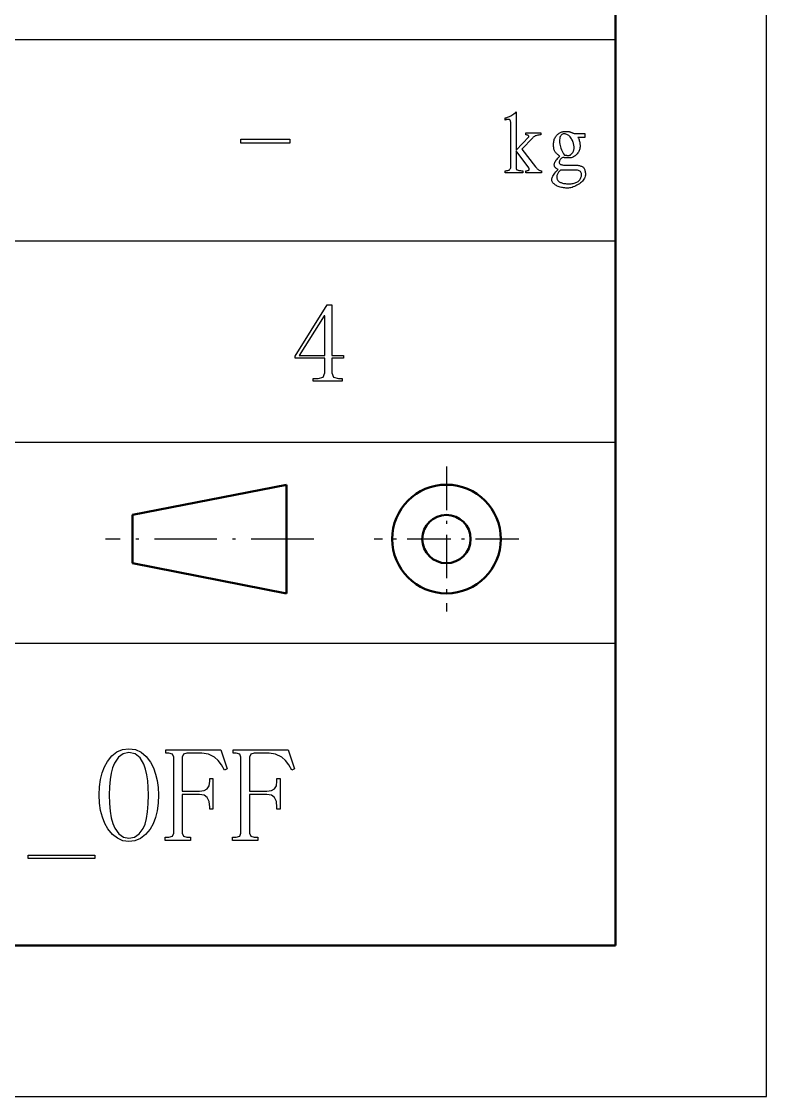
# Model space of a CAD drawing. Extents: x 0 to 420, y 0 to 297.
# Drawn here: x 395.31 to 420, y 0 to 35.61 of the extents above; entities that cross this region are included whole.
import ezdxf

# ---------------------------------------------------------------- set-up
doc = ezdxf.new("R2010")
doc.units = 0
doc.linetypes.add('DASHDOT', pattern=[18.5, 12, -3, 0.5, -3])

msp = doc.modelspace()

# ---------------------------------------------------------------- linework, layer by layer
at = {"color": 7, "lineweight": 25}
for p, q in [((420, 0), (420, 297)), ((415, 35), (235, 35)), ((415, 28.33), (363, 28.33)), ((415, 21.66), (363, 21.66)), ((415, 15), (303, 15)), ((0, 0), (420, 0))]:
    msp.add_line(p, q, dxfattribs=at)
at = {"color": 7, "lineweight": 50}
for p, q in [((415, 5), (415, 292)), ((415, 5), (25, 5)), ((235, 5), (415, 5)), ((235, 5), (415, 5)), ((235, 5), (415, 5)), ((235, 5), (415, 5)), ((235, 5), (415, 5)), ((235, 5), (415, 5)), ((235, 5), (415, 5))]:
    msp.add_line(p, q, dxfattribs=at)
at = {"color": 7, "linetype": 'DASHDOT', "lineweight": 25, "ltscale": 0.12}
for p, q in [((409.394, 20.864), (409.394, 16.064)), ((411.794, 18.464), (406.994, 18.464))]:
    msp.add_line(p, q, dxfattribs=at)
at = {"color": 7, "lineweight": 50, "ltscale": 0.129928}
for p, q in [((404.094, 20.264), (398.994, 19.264)), ((398.994, 17.664), (404.094, 16.664))]:
    msp.add_line(p, q, dxfattribs=at)
at = {"color": 7, "lineweight": 50, "ltscale": 0.09}
msp.add_line((404.094, 16.664), (404.094, 20.264), dxfattribs=at)
at = {"color": 7, "lineweight": 50, "ltscale": 0.04}
msp.add_line((398.994, 19.264), (398.994, 17.664), dxfattribs=at)
at = {"color": 7, "linetype": 'DASHDOT', "lineweight": 25, "ltscale": 0.1725}
msp.add_line((404.994, 18.464), (398.094, 18.464), dxfattribs=at)
at = {"color": 7, "lineweight": 25}
for points in [[(412.123, 31.789), (412.122, 31.8), (412.119, 31.81), (412.114, 31.819), (412.108, 31.826), (412.099, 31.833), (412.089, 31.838), (412.077, 31.842), (412.063, 31.845), (412.047, 31.847), (412.029, 31.847), (412.029, 31.918), (412.521, 31.918), (412.521, 31.847), (412.485, 31.847), (412.451, 31.844), (412.418, 31.839), (412.388, 31.832), (412.36, 31.824), (412.334, 31.814), (412.311, 31.802), (412.289, 31.787), (412.269, 31.772), (412.252, 31.754), (411.889, 31.379), (412.346, 30.793), (412.364, 30.768), (412.384, 30.746), (412.403, 30.727), (412.422, 30.71), (412.442, 30.696), (412.462, 30.685), (412.483, 30.676), (412.503, 30.669), (412.524, 30.665), (412.545, 30.664), (412.545, 30.594), (412.029, 30.594), (412.029, 30.664), (412.055, 30.665), (412.078, 30.668), (412.097, 30.672), (412.112, 30.679), (412.123, 30.687), (412.13, 30.698), (412.134, 30.71), (412.134, 30.724), (412.13, 30.74), (412.123, 30.758), (411.701, 31.32), (411.701, 30.734), (411.707, 30.721), (411.717, 30.709), (411.731, 30.698), (411.748, 30.689), (411.768, 30.681), (411.792, 30.675), (411.82, 30.67), (411.851, 30.667), (411.886, 30.665), (411.924, 30.664), (411.924, 30.594), (411.338, 30.594), (411.338, 30.664), (411.369, 30.665), (411.398, 30.668), (411.424, 30.672), (411.447, 30.679), (411.467, 30.687), (411.484, 30.698), (411.499, 30.71), (411.51, 30.724), (411.519, 30.74), (411.525, 30.758), (411.525, 32.222), (411.525, 32.249), (411.523, 32.273), (411.519, 32.294), (411.515, 32.312), (411.509, 32.328), (411.502, 32.341), (411.494, 32.35), (411.484, 32.357), (411.473, 32.362), (411.461, 32.363), (411.448, 32.363), (411.435, 32.362), (411.423, 32.361), (411.41, 32.359), (411.398, 32.357), (411.386, 32.355), (411.373, 32.352), (411.361, 32.348), (411.35, 32.344), (411.338, 32.34), (411.338, 32.41), (411.375, 32.42), (411.412, 32.433), (411.449, 32.448), (411.486, 32.464), (411.522, 32.483), (411.559, 32.504), (411.594, 32.527), (411.63, 32.552), (411.666, 32.58), (411.701, 32.609), (411.701, 31.344)], [(402.583, 31.58), (402.583, 31.712), (404.206, 31.712), (404.206, 31.58)], [(413.154, 31.144), (413.134, 31.158), (413.114, 31.172), (413.096, 31.187), (413.078, 31.201), (413.062, 31.215), (413.047, 31.229), (413.032, 31.243), (413.019, 31.257), (413.007, 31.271), (412.996, 31.285), (412.986, 31.3), (412.977, 31.318), (412.969, 31.337), (412.962, 31.359), (412.956, 31.383), (412.952, 31.409), (412.948, 31.438), (412.945, 31.469), (412.944, 31.502), (412.943, 31.537), (412.944, 31.573), (412.947, 31.607), (412.952, 31.64), (412.959, 31.671), (412.968, 31.701), (412.979, 31.73), (412.992, 31.757), (413.007, 31.783), (413.024, 31.807), (413.043, 31.83), (413.063, 31.851), (413.084, 31.871), (413.105, 31.888), (413.126, 31.904), (413.148, 31.918), (413.171, 31.93), (413.194, 31.94), (413.217, 31.948), (413.241, 31.954), (413.265, 31.959), (413.29, 31.962), (413.313, 31.964), (413.335, 31.966), (413.355, 31.967), (413.375, 31.968), (413.394, 31.967), (413.412, 31.966), (413.429, 31.964), (413.444, 31.962), (413.459, 31.959), (413.473, 31.955), (413.488, 31.951), (413.503, 31.946), (413.519, 31.94), (413.535, 31.934), (413.552, 31.927), (413.569, 31.92), (413.586, 31.912), (413.604, 31.903), (413.623, 31.894), (413.974, 31.894), (413.974, 31.765), (413.752, 31.765), (413.765, 31.742), (413.777, 31.717), (413.788, 31.691), (413.797, 31.664), (413.805, 31.637), (413.811, 31.608), (413.816, 31.578), (413.819, 31.548), (413.821, 31.517), (413.822, 31.484), (413.821, 31.452), (413.817, 31.42), (413.812, 31.39), (413.803, 31.36), (413.793, 31.332), (413.78, 31.304), (413.765, 31.277), (413.747, 31.252), (413.727, 31.227), (413.705, 31.203), (413.681, 31.181), (413.657, 31.161), (413.633, 31.143), (413.607, 31.128), (413.582, 31.115), (413.556, 31.105), (413.529, 31.096), (413.502, 31.09), (413.475, 31.087), (413.447, 31.086), (413.42, 31.086), (413.394, 31.087), (413.37, 31.088), (413.348, 31.09), (413.327, 31.092), (413.308, 31.094), (413.29, 31.097), (413.275, 31.101), (413.26, 31.105), (413.248, 31.109), (413.226, 31.093), (413.206, 31.076), (413.188, 31.059), (413.173, 31.043), (413.16, 31.026), (413.149, 31.009), (413.141, 30.991), (413.135, 30.974), (413.132, 30.957), (413.131, 30.939), (413.132, 30.923), (413.138, 30.908), (413.146, 30.894), (413.158, 30.883), (413.173, 30.873), (413.192, 30.865), (413.214, 30.859), (413.239, 30.855), (413.268, 30.852), (413.301, 30.851), (413.335, 30.851), (413.369, 30.851), (413.403, 30.851), (413.438, 30.851), (413.472, 30.851), (413.507, 30.851), (413.541, 30.851), (413.576, 30.851), (413.611, 30.851), (413.646, 30.851), (413.681, 30.851), (413.713, 30.849), (413.744, 30.846), (413.773, 30.841), (413.8, 30.835), (413.826, 30.828), (413.849, 30.82), (413.871, 30.81), (413.892, 30.799), (413.91, 30.787), (413.927, 30.773), (413.942, 30.757), (413.955, 30.738), (413.966, 30.718), (413.976, 30.695), (413.984, 30.67), (413.99, 30.642), (413.994, 30.613), (413.997, 30.581), (413.998, 30.547), (413.996, 30.512), (413.99, 30.478), (413.98, 30.444), (413.966, 30.412), (413.948, 30.38), (413.926, 30.348), (413.9, 30.318), (413.87, 30.288), (413.837, 30.259), (413.799, 30.23), (413.759, 30.204), (413.719, 30.18), (413.679, 30.159), (413.638, 30.14), (413.598, 30.125), (413.557, 30.112), (413.517, 30.102), (413.476, 30.095), (413.435, 30.091), (413.394, 30.09), (413.354, 30.091), (413.314, 30.093), (413.276, 30.097), (413.239, 30.103), (413.202, 30.11), (413.167, 30.119), (413.133, 30.13), (413.1, 30.142), (413.068, 30.156), (413.037, 30.172), (413.008, 30.189), (412.982, 30.206), (412.959, 30.225), (412.939, 30.244), (412.923, 30.264), (412.909, 30.285), (412.898, 30.307), (412.891, 30.329), (412.886, 30.353), (412.885, 30.377), (412.887, 30.402), (412.893, 30.429), (412.904, 30.457), (412.918, 30.487), (412.937, 30.519), (412.961, 30.552), (412.988, 30.586), (413.02, 30.622), (413.055, 30.66), (413.096, 30.699), (413.071, 30.711), (413.049, 30.725), (413.03, 30.739), (413.013, 30.754), (412.999, 30.771), (412.987, 30.788), (412.978, 30.807), (412.972, 30.827), (412.968, 30.847), (412.967, 30.869), (412.969, 30.892), (412.974, 30.916), (412.984, 30.941), (412.997, 30.966), (413.014, 30.993), (413.034, 31.022), (413.059, 31.051), (413.087, 31.081), (413.119, 31.112)], [(413.306, 31.18), (413.329, 31.177), (413.35, 31.176), (413.37, 31.174), (413.388, 31.173), (413.405, 31.172), (413.42, 31.172), (413.433, 31.172), (413.445, 31.172), (413.456, 31.173), (413.465, 31.174), (413.473, 31.175), (413.482, 31.178), (413.491, 31.182), (413.5, 31.188), (413.51, 31.194), (413.52, 31.202), (413.531, 31.211), (413.542, 31.221), (413.553, 31.232), (413.564, 31.244), (413.575, 31.258), (413.585, 31.272), (413.594, 31.288), (413.602, 31.306), (413.608, 31.325), (413.614, 31.345), (413.618, 31.366), (413.621, 31.388), (413.622, 31.412), (413.623, 31.437), (413.622, 31.463), (413.619, 31.49), (413.615, 31.517), (413.609, 31.545), (413.601, 31.574), (413.591, 31.603), (413.58, 31.632), (413.567, 31.662), (413.552, 31.693), (413.535, 31.724), (413.517, 31.755), (413.497, 31.781), (413.476, 31.805), (413.454, 31.826), (413.431, 31.843), (413.406, 31.857), (413.38, 31.868), (413.353, 31.876), (413.325, 31.881), (413.295, 31.883), (413.266, 31.88), (413.24, 31.873), (413.217, 31.861), (413.197, 31.844), (413.181, 31.823), (413.167, 31.796), (413.156, 31.765), (413.149, 31.729), (413.144, 31.688), (413.142, 31.642), (413.144, 31.595), (413.149, 31.547), (413.157, 31.5), (413.169, 31.453), (413.183, 31.407), (413.201, 31.36), (413.223, 31.315), (413.247, 31.269), (413.275, 31.224)], [(413.178, 30.687), (413.153, 30.664), (413.131, 30.641), (413.112, 30.618), (413.095, 30.595), (413.081, 30.572), (413.069, 30.549), (413.06, 30.526), (413.054, 30.504), (413.05, 30.481), (413.049, 30.459), (413.05, 30.437), (413.053, 30.416), (413.058, 30.397), (413.065, 30.378), (413.074, 30.361), (413.085, 30.344), (413.097, 30.329), (413.112, 30.314), (413.129, 30.301), (413.148, 30.289), (413.169, 30.278), (413.192, 30.268), (413.217, 30.259), (413.244, 30.251), (413.273, 30.245), (413.304, 30.24), (413.337, 30.236), (413.371, 30.233), (413.408, 30.231), (413.447, 30.23), (413.486, 30.231), (413.523, 30.234), (413.559, 30.238), (413.592, 30.243), (413.624, 30.251), (413.655, 30.26), (413.683, 30.271), (413.71, 30.283), (413.735, 30.297), (413.758, 30.312), (413.779, 30.329), (413.798, 30.348), (413.814, 30.367), (413.829, 30.388), (413.841, 30.41), (413.851, 30.434), (413.859, 30.459), (413.865, 30.485), (413.868, 30.512), (413.869, 30.541), (413.867, 30.569), (413.861, 30.594), (413.851, 30.616), (413.837, 30.635), (413.819, 30.651), (413.797, 30.664), (413.771, 30.674), (413.741, 30.681), (413.708, 30.686), (413.67, 30.687), (413.631, 30.687), (413.595, 30.687), (413.56, 30.687), (413.528, 30.687), (413.498, 30.687), (413.471, 30.687), (413.445, 30.687), (413.422, 30.687), (413.401, 30.687), (413.383, 30.687), (413.365, 30.687), (413.346, 30.687), (413.327, 30.687), (413.308, 30.687), (413.287, 30.687), (413.267, 30.687), (413.245, 30.687), (413.223, 30.687), (413.201, 30.687)], [(405.593, 23.968), (405.651, 23.822), (405.812, 23.778), (405.943, 23.778), (405.943, 23.691), (404.979, 23.691), (404.979, 23.778), (405.139, 23.778), (405.307, 23.822), (405.359, 23.968), (405.359, 24.451), (404.379, 24.451), (404.379, 24.524), (405.446, 26.22), (405.593, 26.22), (405.593, 24.539), (405.987, 24.539), (405.987, 24.451), (405.593, 24.451)], [(405.344, 25.854), (404.511, 24.539), (405.359, 24.539), (405.359, 25.854)], [(399.851, 9.99), (399.84, 9.714), (399.806, 9.463), (399.75, 9.237), (399.671, 9.035), (399.57, 8.858), (399.421, 8.678), (399.254, 8.549), (399.07, 8.472), (398.868, 8.446), (398.674, 8.472), (398.493, 8.551), (398.327, 8.683), (398.175, 8.867), (398.071, 9.046), (397.99, 9.249), (397.932, 9.473), (397.898, 9.72), (397.886, 9.99), (397.897, 10.253), (397.93, 10.495), (397.984, 10.716), (398.06, 10.916), (398.158, 11.095), (398.304, 11.279), (398.472, 11.411), (398.66, 11.49), (398.868, 11.516), (399.084, 11.488), (399.276, 11.404), (399.444, 11.264), (399.588, 11.069), (399.682, 10.882), (399.756, 10.681), (399.809, 10.465), (399.84, 10.235)], [(400.915, 8.586), (400.915, 8.481), (400.073, 8.481), (400.073, 8.586), (400.196, 8.586), (400.319, 8.621), (400.354, 8.726), (400.354, 11.235), (400.319, 11.341), (400.196, 11.376), (400.091, 11.376), (400.091, 11.481), (401.915, 11.481), (402.126, 10.849), (402.038, 10.814), (401.939, 10.986), (401.828, 11.126), (401.705, 11.235), (401.503, 11.341), (401.284, 11.376), (400.793, 11.376), (400.679, 11.341), (400.635, 11.235), (400.635, 10.112), (401.214, 10.112), (401.365, 10.132), (401.468, 10.191), (401.527, 10.294), (401.547, 10.446), (401.547, 10.534), (401.652, 10.534), (401.652, 9.516), (401.547, 9.516), (401.547, 9.586), (401.527, 9.77), (401.468, 9.902), (401.365, 9.981), (401.214, 10.007), (400.635, 10.007), (400.635, 8.726), (400.679, 8.621), (400.793, 8.586)], [(403.146, 8.586), (403.146, 8.481), (402.304, 8.481), (402.304, 8.586), (402.426, 8.586), (402.549, 8.621), (402.584, 8.726), (402.584, 11.235), (402.549, 11.341), (402.426, 11.376), (402.321, 11.376), (402.321, 11.481), (404.146, 11.481), (404.356, 10.849), (404.268, 10.814), (404.169, 10.986), (404.058, 11.126), (403.935, 11.235), (403.733, 11.341), (403.514, 11.376), (403.023, 11.376), (402.909, 11.341), (402.865, 11.235), (402.865, 10.112), (403.444, 10.112), (403.595, 10.132), (403.698, 10.191), (403.758, 10.294), (403.777, 10.446), (403.777, 10.534), (403.883, 10.534), (403.883, 9.516), (403.777, 9.516), (403.777, 9.586), (403.758, 9.77), (403.698, 9.902), (403.595, 9.981), (403.444, 10.007), (402.865, 10.007), (402.865, 8.726), (402.909, 8.621), (403.023, 8.586)], [(398.219, 9.99), (398.227, 9.704), (398.249, 9.452), (398.286, 9.233), (398.337, 9.046), (398.404, 8.893), (398.537, 8.703), (398.692, 8.589), (398.868, 8.551), (399.054, 8.587), (399.212, 8.695), (399.342, 8.876), (399.405, 9.024), (399.454, 9.21), (399.49, 9.432), (399.511, 9.692), (399.518, 9.99), (399.512, 10.232), (399.494, 10.456), (399.464, 10.659), (399.422, 10.843), (399.368, 11.007), (399.247, 11.222), (399.08, 11.35), (398.868, 11.393), (398.683, 11.354), (398.525, 11.237), (398.395, 11.042), (398.332, 10.888), (398.283, 10.705), (398.247, 10.495), (398.226, 10.256)], [(395.535, 7.884), (395.535, 7.99), (397.746, 7.99), (397.746, 7.884)]]:
    msp.add_lwpolyline(points, close=True, dxfattribs=at)
at = {"color": 7, "lineweight": 50}
for radius in [1.8, 0.8]:
    msp.add_circle((409.394, 18.464), radius, dxfattribs=at)

doc.saveas('drawing.dxf')
